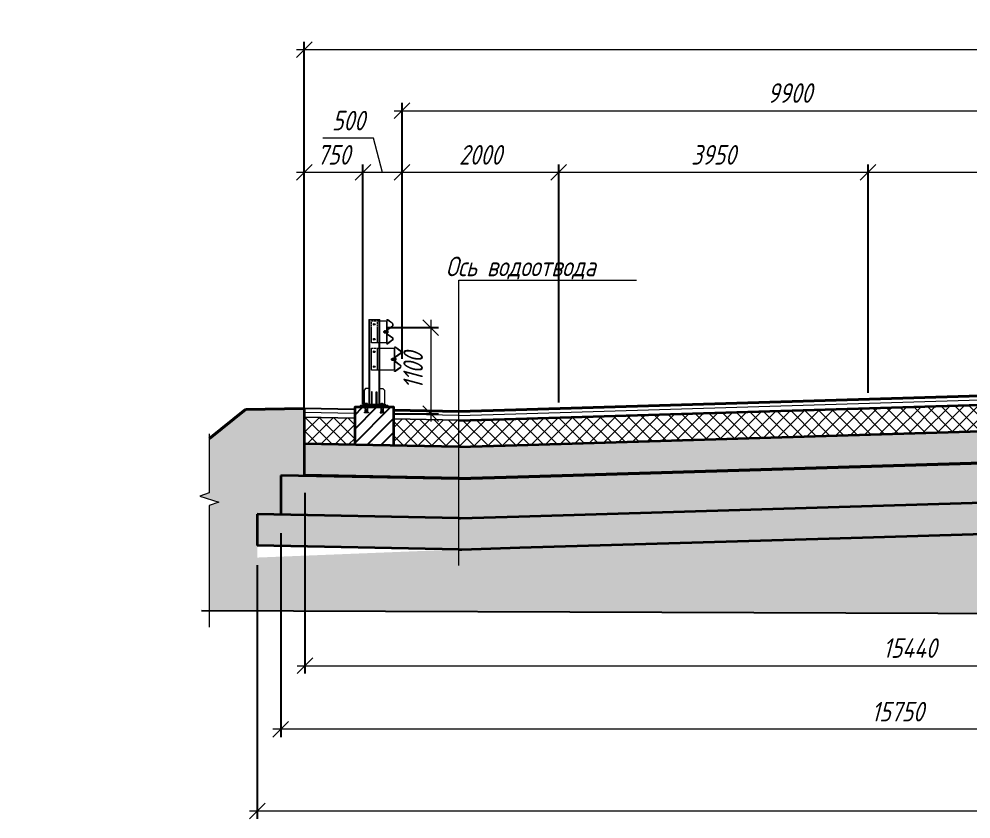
# Model space of a CAD drawing. Header units: millimetres. Extents: x 6546658 to 12951752, y -1354198 to 1102852.
# Drawn here: x 11610949 to 11623102, y -15108 to -4895 of the extents above; entities that cross this region are included whole.
import ezdxf
from ezdxf import colors
from ezdxf.entities.mleader import LeaderData, LeaderLine
from ezdxf.math import Vec2, Vec3

# ---------------------------------------------------------------- set-up
doc = ezdxf.new("R2010")
doc.units = ezdxf.units.MM
for name, pattern in [('ACAD_ISO02W100', [15, 12, -3]), ('ACAD_ISO10W100', [18.5, 12, -3, 0.5, -3]), ('осевая', [50.8, 31.75, -6.35, 6.35, -6.35])]:
    doc.linetypes.add(name, pattern=pattern)
doc.layers.get('Defpoints').update_dxf_attribs({"color": 254, "lineweight": 0})
for name, color, linetype, lineweight in [('01_Основные', 7, 'Continuous', 40), ('ИС_Med', 7, 'Continuous', 35), ('ИС_Выноски', 3, 'Continuous', 18), ('ИС_ОПОР_Штр', 2, 'Continuous', 9), ('ИС_Основная', 7, 'Continuous', 35), ('ИС_Ось', 1, 'осевая', 18), ('ИС_Размер', 3, 'Continuous', 18), ('ИС_Тонкая', 3, 'Continuous', 18), ('ИС_Штриховка', 2, 'Continuous', 9)]:
    doc.layers.add(name, color=color, linetype=linetype, lineweight=lineweight)
doc.layers.add('Красный поперечник', color=1, linetype='Continuous')
doc.styles.add('0', font='isocpeur.ttf', dxfattribs={"width": 0.8, "oblique": 15})
doc.styles.add('ISOCPEUR', font='isocpeur.ttf', dxfattribs={"width": 0.8, "oblique": 15})
doc.dimstyles.new('М100', dxfattribs={"dimscale": 100, "dimtxt": 2.5, "dimasz": 2, "dimexe": 1, "dimexo": 1, "dimgap": 1, "dimtad": 1, "dimdec": 0, "dimzin": 0, "dimdsep": 46, "dimtxsty": '0', "dimblk": 'OBLIQUE', "dimcen": 0.09, "dimdle": 1, "dimclrd": 256, "dimclre": 256, "dimclrt": 256, "dimadec": 4, "dimazin": 0, "dimtfac": 1, "dimtdec": 0, "dimtofl": 0, "dimtmove": 1, "dimatfit": 2, "dimfxl": 1, "dimtolj": 1, "dimtzin": 0, "dimlwd": -1, "dimarcsym": 0})

# ---------------------------------------------------------------- blocks, each defined once
blk = doc.blocks.new('_Oblique')
at = {"color": 0, "linetype": 'ByBlock', "lineweight": -2}
blk.add_line((-0.5, -0.5), (0.5, 0.5), dxfattribs=at)
blk = doc.blocks.new('*D286')
at = {"layer": 'Defpoints', "color": 0, "linetype": 'Continuous', "transparency": 16777216}
for p in [(11645539, -5284), (11645539, -9037), (11614589, -9985)]:
    blk.add_point(p, dxfattribs=at)
at = {"layer": 'ИС_Размер', "lineweight": -2, "transparency": 16777216}
for p, q in [((11614589, -9885), (11614589, -5184)), ((11645539, -8937), (11645539, -5184))]:
    blk.add_line(p, q, dxfattribs=at)
at = {"layer": 'ИС_Размер', "transparency": 16777216}
blk.add_line((11614489, -5284), (11645639, -5284), dxfattribs=at)
at = {"layer": 'ИС_Размер', "linetype": 'Continuous', "transparency": 16777216, "xscale": 200, "yscale": 200, "zscale": 200, "rotation": 180}
blk.add_blockref('_Oblique', (11614589, -5284), dxfattribs=at)
at = {"layer": 'ИС_Размер', "linetype": 'Continuous', "transparency": 16777216, "xscale": 200, "yscale": 200, "zscale": 200}
blk.add_blockref('_Oblique', (11645539, -5284), dxfattribs=at)
at = {"layer": 'ИС_Размер', "linetype": 'Continuous', "transparency": 16777216, "insert": (11630064, -5059), "char_height": 250, "attachment_point": 5, "style": '0'}
blk.add_mtext('\\A1;30950', dxfattribs=at)
blk = doc.blocks.new('*D290')
at = {"layer": 'Defpoints', "color": 0, "linetype": 'Continuous', "transparency": 16777216}
for p in [(11621789, -6854), (11625739, -9641), (11621789, -9768)]:
    blk.add_point(p, dxfattribs=at)
at = {"layer": 'ИС_Размер', "lineweight": -2, "transparency": 16777216}
for p, q in [((11621789, -9668), (11621789, -6754)), ((11625739, -9541), (11625739, -6754))]:
    blk.add_line(p, q, dxfattribs=at)
at = {"layer": 'ИС_Размер', "transparency": 16777216}
blk.add_line((11625839, -6854), (11621689, -6854), dxfattribs=at)
at = {"layer": 'ИС_Размер', "linetype": 'Continuous', "transparency": 16777216, "xscale": 200, "yscale": 200, "zscale": 200, "rotation": 180}
blk.add_blockref('_Oblique', (11621789, -6854), dxfattribs=at)
at = {"layer": 'ИС_Размер', "linetype": 'Continuous', "transparency": 16777216, "xscale": 200, "yscale": 200, "zscale": 200}
blk.add_blockref('_Oblique', (11625739, -6854), dxfattribs=at)
at = {"layer": 'ИС_Размер', "linetype": 'Continuous', "transparency": 16777216, "insert": (11623764, -6629), "char_height": 250, "attachment_point": 5, "style": '0'}
blk.add_mtext('\\A1;3950', dxfattribs=at)
blk = doc.blocks.new('*D291')
at = {"layer": 'Defpoints', "color": 0, "linetype": 'Continuous', "transparency": 16777216}
for p in [(11617839, -6854), (11621789, -9768), (11617839, -9889)]:
    blk.add_point(p, dxfattribs=at)
at = {"layer": 'ИС_Размер', "lineweight": -2, "transparency": 16777216}
for p, q in [((11617839, -9789), (11617839, -6754)), ((11621789, -9668), (11621789, -6754))]:
    blk.add_line(p, q, dxfattribs=at)
at = {"layer": 'ИС_Размер', "transparency": 16777216}
blk.add_line((11621889, -6854), (11617739, -6854), dxfattribs=at)
at = {"layer": 'ИС_Размер', "linetype": 'Continuous', "transparency": 16777216, "xscale": 200, "yscale": 200, "zscale": 200, "rotation": 180}
blk.add_blockref('_Oblique', (11617839, -6854), dxfattribs=at)
at = {"layer": 'ИС_Размер', "linetype": 'Continuous', "transparency": 16777216, "xscale": 200, "yscale": 200, "zscale": 200}
blk.add_blockref('_Oblique', (11621789, -6854), dxfattribs=at)
at = {"layer": 'ИС_Размер', "linetype": 'Continuous', "transparency": 16777216, "insert": (11619814, -6629), "char_height": 250, "attachment_point": 5, "style": '0'}
blk.add_mtext('\\A1;3950', dxfattribs=at)
blk = doc.blocks.new('*D292')
at = {"layer": 'Defpoints', "color": 0, "linetype": 'Continuous', "transparency": 16777216}
for p in [(11615839, -6854), (11615839, -9334), (11617839, -9889)]:
    blk.add_point(p, dxfattribs=at)
at = {"layer": 'ИС_Размер', "lineweight": -2, "transparency": 16777216}
for p, q in [((11615839, -9234), (11615839, -6754)), ((11617839, -9789), (11617839, -6754))]:
    blk.add_line(p, q, dxfattribs=at)
at = {"layer": 'ИС_Размер', "transparency": 16777216}
blk.add_line((11617939, -6854), (11615739, -6854), dxfattribs=at)
at = {"layer": 'ИС_Размер', "linetype": 'Continuous', "transparency": 16777216, "xscale": 200, "yscale": 200, "zscale": 200, "rotation": 180}
blk.add_blockref('_Oblique', (11615839, -6854), dxfattribs=at)
at = {"layer": 'ИС_Размер', "linetype": 'Continuous', "transparency": 16777216, "xscale": 200, "yscale": 200, "zscale": 200}
blk.add_blockref('_Oblique', (11617839, -6854), dxfattribs=at)
at = {"layer": 'ИС_Размер', "linetype": 'Continuous', "transparency": 16777216, "insert": (11616839, -6629), "char_height": 250, "attachment_point": 5, "style": '0'}
blk.add_mtext('\\A1;2000', dxfattribs=at)
blk = doc.blocks.new('*D293')
at = {"layer": 'Defpoints', "color": 0, "transparency": 16777216}
for p in [(11615339, -6854), (11615339, -8964), (11615839, -9334)]:
    blk.add_point(p, dxfattribs=at)
at = {"layer": 'ИС_Размер', "transparency": 16777216}
for p, q in [((11615476, -6417), (11614829, -6417)), ((11615589, -6854), (11615476, -6417)), ((11615939, -6854), (11615239, -6854))]:
    blk.add_line(p, q, dxfattribs=at)
at = {"layer": 'ИС_Размер', "lineweight": -2, "transparency": 16777216}
for p, q in [((11615339, -8864), (11615339, -6754)), ((11615839, -9234), (11615839, -6754))]:
    blk.add_line(p, q, dxfattribs=at)
at = {"layer": 'ИС_Размер', "transparency": 16777216, "xscale": 200, "yscale": 200, "zscale": 200, "rotation": 180}
blk.add_blockref('_Oblique', (11615339, -6854), dxfattribs=at)
at = {"layer": 'ИС_Размер', "transparency": 16777216, "xscale": 200, "yscale": 200, "zscale": 200}
blk.add_blockref('_Oblique', (11615839, -6854), dxfattribs=at)
at = {"layer": 'ИС_Размер', "transparency": 16777216, "insert": (11615153, -6192), "char_height": 250, "attachment_point": 5, "style": '0'}
blk.add_mtext('\\A1;500', dxfattribs=at)
blk = doc.blocks.new('*D294')
at = {"layer": 'Defpoints', "color": 0, "transparency": 16777216}
for p in [(11614589, -6854), (11614589, -8908), (11615339, -9914)]:
    blk.add_point(p, dxfattribs=at)
at = {"layer": 'ИС_Размер', "lineweight": -2, "transparency": 16777216}
for p, q in [((11614589, -8808), (11614589, -6754)), ((11615339, -9814), (11615339, -6754))]:
    blk.add_line(p, q, dxfattribs=at)
at = {"layer": 'ИС_Размер', "transparency": 16777216}
blk.add_line((11615439, -6854), (11614489, -6854), dxfattribs=at)
at = {"layer": 'ИС_Размер', "transparency": 16777216, "xscale": 200, "yscale": 200, "zscale": 200, "rotation": 180}
blk.add_blockref('_Oblique', (11614589, -6854), dxfattribs=at)
at = {"layer": 'ИС_Размер', "transparency": 16777216, "xscale": 200, "yscale": 200, "zscale": 200}
blk.add_blockref('_Oblique', (11615339, -6854), dxfattribs=at)
at = {"layer": 'ИС_Размер', "transparency": 16777216, "insert": (11614964, -6629), "char_height": 250, "attachment_point": 5, "style": '0'}
blk.add_mtext('\\A1;750', dxfattribs=at)
blk = doc.blocks.new('*D295')
at = {"layer": 'Defpoints', "color": 0, "linetype": 'Continuous', "transparency": 16777216}
for p in [(11625739, -6065), (11615839, -9334), (11625739, -9641)]:
    blk.add_point(p, dxfattribs=at)
at = {"layer": 'ИС_Размер', "transparency": 16777216}
blk.add_line((11615739, -6065), (11625839, -6065), dxfattribs=at)
at = {"layer": 'ИС_Размер', "lineweight": -2, "transparency": 16777216}
for p, q in [((11615839, -9234), (11615839, -5965)), ((11625739, -9541), (11625739, -5965))]:
    blk.add_line(p, q, dxfattribs=at)
at = {"layer": 'ИС_Размер', "linetype": 'Continuous', "transparency": 16777216, "xscale": 200, "yscale": 200, "zscale": 200, "rotation": 180}
blk.add_blockref('_Oblique', (11615839, -6065), dxfattribs=at)
at = {"layer": 'ИС_Размер', "linetype": 'Continuous', "transparency": 16777216, "xscale": 200, "yscale": 200, "zscale": 200}
blk.add_blockref('_Oblique', (11625739, -6065), dxfattribs=at)
at = {"layer": 'ИС_Размер', "linetype": 'Continuous', "transparency": 16777216, "insert": (11620789, -5840), "char_height": 250, "attachment_point": 5, "style": '0'}
blk.add_mtext('\\A1;9900', dxfattribs=at)
blk = doc.blocks.new('*D297')
at = {"layer": 'Defpoints', "color": 0, "linetype": 'Continuous', "transparency": 16777216}
for p in [(11614599, -10846), (11630040, -10863), (11630040, -13151)]:
    blk.add_point(p, dxfattribs=at)
at = {"layer": 'ИС_Размер', "lineweight": -2, "transparency": 16777216}
for p, q in [((11614599, -10946), (11614599, -13251)), ((11630040, -10963), (11630040, -13251))]:
    blk.add_line(p, q, dxfattribs=at)
at = {"layer": 'ИС_Размер', "transparency": 16777216}
blk.add_line((11614499, -13151), (11630140, -13151), dxfattribs=at)
at = {"layer": 'ИС_Размер', "linetype": 'Continuous', "transparency": 16777216, "xscale": 200, "yscale": 200, "zscale": 200, "rotation": 180}
blk.add_blockref('_Oblique', (11614599, -13151), dxfattribs=at)
at = {"layer": 'ИС_Размер', "linetype": 'Continuous', "transparency": 16777216, "xscale": 200, "yscale": 200, "zscale": 200}
blk.add_blockref('_Oblique', (11630040, -13151), dxfattribs=at)
at = {"layer": 'ИС_Размер', "linetype": 'Continuous', "transparency": 16777216, "insert": (11622320, -12926), "char_height": 250, "attachment_point": 5, "style": '0'}
blk.add_mtext('\\A1;15440', dxfattribs=at)
blk = doc.blocks.new('*D348')
at = {"layer": 'Defpoints', "color": 0, "linetype": 'Continuous', "transparency": 16777216}
for p in [(11630040, -10863), (11614289, -11359), (11614289, -13963)]:
    blk.add_point(p, dxfattribs=at)
at = {"layer": 'ИС_Размер', "lineweight": -2, "transparency": 16777216}
for p, q in [((11630040, -10963), (11630040, -14063)), ((11614289, -11459), (11614289, -14063))]:
    blk.add_line(p, q, dxfattribs=at)
at = {"layer": 'ИС_Размер', "transparency": 16777216}
blk.add_line((11630140, -13963), (11614189, -13963), dxfattribs=at)
at = {"layer": 'ИС_Размер', "linetype": 'Continuous', "transparency": 16777216, "xscale": 200, "yscale": 200, "zscale": 200, "rotation": 180}
blk.add_blockref('_Oblique', (11614289, -13963), dxfattribs=at)
at = {"layer": 'ИС_Размер', "linetype": 'Continuous', "transparency": 16777216, "xscale": 200, "yscale": 200, "zscale": 200}
blk.add_blockref('_Oblique', (11630040, -13963), dxfattribs=at)
at = {"layer": 'ИС_Размер', "linetype": 'Continuous', "transparency": 16777216, "insert": (11622165, -13738), "char_height": 250, "attachment_point": 5, "style": '0'}
blk.add_mtext('\\A1;15750', dxfattribs=at)
blk = doc.blocks.new('*D349')
at = {"layer": 'Defpoints', "color": 0, "linetype": 'Continuous', "transparency": 16777216}
for p in [(11646139, -10780), (11613989, -11768), (11613989, -15008)]:
    blk.add_point(p, dxfattribs=at)
at = {"layer": 'ИС_Размер', "lineweight": -2, "transparency": 16777216}
for p, q in [((11646139, -10880), (11646139, -15108)), ((11613989, -11868), (11613989, -15108))]:
    blk.add_line(p, q, dxfattribs=at)
at = {"layer": 'ИС_Размер', "transparency": 16777216}
blk.add_line((11646239, -15008), (11613889, -15008), dxfattribs=at)
at = {"layer": 'ИС_Размер', "linetype": 'Continuous', "transparency": 16777216, "xscale": 200, "yscale": 200, "zscale": 200, "rotation": 180}
blk.add_blockref('_Oblique', (11613989, -15008), dxfattribs=at)
at = {"layer": 'ИС_Размер', "linetype": 'Continuous', "transparency": 16777216, "xscale": 200, "yscale": 200, "zscale": 200}
blk.add_blockref('_Oblique', (11646139, -15008), dxfattribs=at)
at = {"layer": 'ИС_Размер', "linetype": 'Continuous', "transparency": 16777216, "insert": (11630064, -14783), "char_height": 250, "attachment_point": 5, "style": '0'}
blk.add_mtext('\\A1;32150', dxfattribs=at)
blk = doc.blocks.new('*U25')
at = {"linetype": 'Continuous'}
blk.add_lwpolyline([(-0.01044, 0), (-0.001, 0), (-0.0005, -0.0015), (0.0005, 0.0015), (0.001, 0), (0.02042, 0)], dxfattribs=at)
blk = doc.blocks.new('*D378')
at = {"layer": 'Defpoints', "color": 0, "transparency": 16777216}
for p in [(11615554, -8834), (11615624, -9934), (11616205, -9934)]:
    blk.add_point(p, dxfattribs=at)
at = {"layer": 'ИС_Размер', "transparency": 16777216}
blk.add_line((11616205, -8734), (11616205, -10034), dxfattribs=at)
at = {"layer": 'ИС_Размер', "lineweight": -2, "transparency": 16777216}
for p, q in [((11615654, -8834), (11616305, -8834)), ((11615724, -9934), (11616305, -9934))]:
    blk.add_line(p, q, dxfattribs=at)
at = {"layer": 'ИС_Размер', "transparency": 16777216, "xscale": 200, "yscale": 200, "zscale": 200}
for p, rotation in [((11616205, -8834), 90), ((11616205, -9934), 270)]:
    blk.add_blockref('_Oblique', p, dxfattribs=dict(at, rotation=rotation))
at = {"layer": 'ИС_Размер', "transparency": 16777216, "insert": (11615980, -9384), "char_height": 250, "attachment_point": 5, "rotation": 90, "style": '0'}
blk.add_mtext('\\A1;1100', dxfattribs=at)
blk = doc.blocks.new('Барьерка2')
at = {"lineweight": 15}
for p, q in [((1026, 1779), (1026, 699)), ((1026, 1779), (1166, 1779)), ((1034, 1779), (1034, 699)), ((1159, 699), (1159, 1779)), ((1166, 699), (1166, 1779)), ((1166, 1763), (1256, 1763)), ((1252, 1763), (1252, 1483)), ((1256, 1779), (1255, 1775)), ((1255, 1775), (1261, 1774)), ((1256, 1779), (1262, 1778)), ((1256, 1763), (1256, 1483)), ((1328, 1727), (1267, 1771)), ((1330, 1730), (1270, 1774)), ((1213, 1628), (1213, 1617)), ((1213, 1628), (1225, 1628)), ((1213, 1617), (1225, 1617)), ((1225, 1633), (1225, 1613)), ((1226, 1636), (1233, 1636)), ((1226, 1610), (1233, 1610)), ((1234, 1633), (1234, 1613)), ((1234, 1633), (1234, 1613)), ((1235, 1636), (1250, 1636)), ((1235, 1636), (1240, 1636)), ((1235, 1610), (1250, 1610)), ((1235, 1610), (1240, 1610)), ((1239, 1628), (1250, 1628)), ((1239, 1617), (1250, 1617)), ((1250, 1601), (1250, 1645)), ((1250, 1645), (1252, 1645)), ((1252, 1601), (1250, 1601)), ((1252, 1645), (1252, 1601)), ((1260, 1638), (1260, 1607)), ((1267, 1657), (1328, 1700)), ((1267, 1589), (1328, 1546)), ((1270, 1654), (1330, 1696)), ((1270, 1592), (1330, 1549)), ((1256, 1483), (1166, 1483)), ((1261, 1472), (1255, 1471)), ((1256, 1467), (1255, 1471)), ((1262, 1468), (1256, 1467)), ((1328, 1519), (1267, 1475)), ((1330, 1515), (1270, 1471)), ((1166, 1413), (1356, 1413)), ((1352, 1413), (1352, 1133)), ((1356, 1429), (1355, 1425)), ((1355, 1425), (1361, 1424)), ((1356, 1429), (1362, 1428)), ((1356, 1413), (1356, 1133)), ((1428, 1377), (1367, 1421)), ((1367, 1307), (1428, 1350)), ((1430, 1380), (1370, 1424)), ((1370, 1304), (1430, 1346)), ((1360, 1288), (1360, 1257)), ((1367, 1239), (1428, 1196)), ((1370, 1242), (1430, 1199)), ((1356, 1133), (1166, 1133)), ((1361, 1122), (1355, 1121)), ((1356, 1117), (1355, 1121)), ((1362, 1118), (1356, 1117)), ((1428, 1169), (1367, 1125)), ((1430, 1165), (1370, 1121)), ((980, 699), (980, 709)), ((1012, 709), (980, 709)), ((980, 699), (980, 709)), ((1006, 709), (980, 709)), ((996, 699), (980, 699)), ((1012, 699), (980, 699)), ((989, 699), (989, 709)), ((989, 699), (989, 709)), ((989, 699), (989, 709)), ((989, 699), (989, 709)), ((1003, 699), (1003, 709)), ((1003, 699), (1003, 709)), ((1003, 699), (1003, 709)), ((1003, 699), (1003, 709)), ((1003, 699), (1003, 709)), ((1003, 699), (1003, 709)), ((1003, 699), (1003, 709)), ((1003, 699), (1003, 709)), ((1003, 699), (1003, 709)), ((1003, 699), (1003, 709)), ((1010, 709), (1006, 709)), ((1012, 701), (1012, 709)), ((1012, 699), (1012, 707)), ((1012, 699), (1012, 707)), ((1012, 701), (1012, 707)), ((1012, 699), (1012, 707)), ((1012, 699), (1012, 707)), ((1180, 701), (1180, 709)), ((1180, 709), (1212, 709)), ((1180, 699), (1180, 707)), ((1180, 699), (1180, 707)), ((1180, 701), (1180, 707)), ((1180, 699), (1180, 707)), ((1180, 699), (1180, 707)), ((1180, 699), (1212, 699)), ((1182, 709), (1186, 709)), ((1186, 709), (1212, 709)), ((1189, 699), (1189, 709)), ((1189, 699), (1189, 709)), ((1189, 699), (1189, 709)), ((1189, 699), (1189, 709)), ((1189, 699), (1189, 709)), ((1189, 699), (1189, 709)), ((1189, 699), (1189, 709)), ((1189, 699), (1189, 709)), ((1189, 699), (1189, 709)), ((1189, 699), (1189, 709)), ((1196, 699), (1212, 699)), ((1203, 699), (1203, 709)), ((1203, 699), (1203, 709)), ((1203, 699), (1203, 709)), ((1203, 699), (1203, 709)), ((1212, 699), (1212, 709)), ((1212, 699), (1212, 709))]:
    blk.add_line(p, q, dxfattribs=at)
at = {"color": 3, "linetype": 'ACAD_ISO02W100', "lineweight": 15, "ltscale": 2}
for p, q in [((1063, 1763), (1166, 1763)), ((1063, 1483), (1063, 1763)), ((1138, 1483), (1138, 1763)), ((1166, 1483), (1063, 1483)), ((1063, 1413), (1166, 1413)), ((1063, 1133), (1063, 1413)), ((1138, 1133), (1138, 1413)), ((1166, 1133), (1063, 1133)), ((983, 679), (983, 659)), ((984, 659), (984, 599)), ((985, 679), (985, 659)), ((1007, 679), (1007, 659)), ((1008, 659), (1008, 599)), ((1009, 679), (1009, 659)), ((1183, 679), (1183, 659)), ((1184, 659), (1184, 599)), ((1185, 679), (1185, 659)), ((1207, 679), (1207, 659)), ((1208, 659), (1208, 599)), ((1209, 679), (1209, 659))]:
    blk.add_line(p, q, dxfattribs=at)
at = {"color": 7, "lineweight": 15}
for p, q in [((1313, 1278), (1313, 1267)), ((1313, 1278), (1325, 1278)), ((1313, 1267), (1325, 1267)), ((1325, 1283), (1325, 1263)), ((1326, 1286), (1333, 1286)), ((1326, 1260), (1333, 1260)), ((1334, 1283), (1334, 1263)), ((1334, 1283), (1334, 1263)), ((1335, 1286), (1350, 1286)), ((1335, 1286), (1340, 1286)), ((1335, 1260), (1350, 1260)), ((1335, 1260), (1340, 1260)), ((1339, 1278), (1350, 1278)), ((1339, 1267), (1350, 1267))]:
    blk.add_line(p, q, dxfattribs=at)
at = {"lineweight": 15, "ltscale": 5}
for p, q in [((1350, 1251), (1350, 1295)), ((1350, 1295), (1352, 1295)), ((1352, 1251), (1350, 1251)), ((1352, 1295), (1352, 1251))]:
    blk.add_line(p, q, dxfattribs=at)
at = {"linetype": 'ACAD_ISO10W100', "ltscale": 2.5}
for p, q in [((996, 685), (996, 587)), ((1196, 685), (1196, 587))]:
    blk.add_line(p, q, dxfattribs=at)
at = {"lineweight": 15}
blk.add_lwpolyline([(1260, 1638), (1264, 1638, -0.414214), (1270, 1632), (1270, 1625), (1266, 1625), (1266, 1621), (1270, 1621), (1270, 1614, -0.414214), (1264, 1608), (1260, 1608), (1260, 1638)], format="xyb", dxfattribs=at)
at = {"color": 7, "lineweight": 15}
blk.add_lwpolyline([(1360, 1288), (1364, 1288, -0.414214), (1370, 1282), (1370, 1275), (1366, 1275), (1366, 1271), (1370, 1271), (1370, 1264, -0.414214), (1364, 1258), (1360, 1258), (1360, 1288)], format="xyb", dxfattribs=at)
at = {"lineweight": 15}
for points in [[(1026, 897), (986, 897), (966, 877), (966, 699)], [(1166, 897), (1206, 897), (1226, 877), (1226, 699)]]:
    blk.add_lwpolyline(points, dxfattribs=at)
for points in [[(1071, 855), (1061, 855), (1061, 699), (1071, 699)], [(1121, 855), (1131, 855), (1131, 699), (1121, 699)], [(1236, 679), (956, 679), (956, 699), (1236, 699)]]:
    blk.add_lwpolyline(points, close=True, dxfattribs=at)
at = {"linetype": 'Continuous'}
for points in [[(1096, 679), (921, 679), (921, 659), (1096, 659)], [(1096, 679), (1271, 679), (1271, 659), (1096, 659)]]:
    blk.add_lwpolyline(points, dxfattribs=at)
blk.add_lwpolyline([(921, 659), (1271, 659), (1271, 679), (921, 679)], close=True, dxfattribs=at)
at = {"color": 3, "linetype": 'ACAD_ISO02W100', "lineweight": 15, "ltscale": 2}
for points in [[(982, 659), (1010, 659), (1010, 599), (982, 599)], [(1210, 659), (1182, 659), (1182, 599), (1210, 599)], [(971, 599), (1021, 599), (1021, 589), (971, 589)], [(1221, 599), (1171, 599), (1171, 589), (1221, 589)]]:
    blk.add_lwpolyline(points, close=True, dxfattribs=at)
at = {"lineweight": 15}
for centre in [(1096, 1718), (1096, 1528), (1096, 1368), (1096, 1178)]:
    blk.add_circle(centre, 10.9, dxfattribs=at)
for centre, radius, start, end in [((1258, 1758), 16, 53.8126, 78.6901), ((1258, 1758), 20, 53.8126, 78.6901), ((1319, 1713), 16, 302.4532, 57.5468), ((1319, 1713), 20, 302.4532, 57.5468), ((1280, 1637), 24, 122.4532, 180), ((1280, 1609), 24, 180, 237.5468), ((1280, 1637), 20, 122.4532, 180), ((1280, 1609), 20, 180, 237.5468), ((1258, 1487), 16, 281.3099, 306.1874), ((1258, 1487), 20, 281.3099, 306.1874), ((1319, 1532), 16, 302.4532, 57.5468), ((1319, 1532), 20, 302.4532, 57.5468), ((1358, 1408), 16, 53.8126, 78.6901), ((1358, 1408), 20, 53.8126, 78.6901), ((1419, 1363), 16, 302.4532, 57.5468), ((1419, 1363), 20, 302.4532, 57.5468), ((1380, 1287), 24, 122.4532, 180), ((1380, 1287), 20, 122.4532, 180), ((1358, 1137), 16, 281.3099, 306.1874), ((1358, 1137), 20, 281.3099, 306.1874), ((982, 707), 2, 90, 180), ((982, 701), 2, 180, 270), ((987, 707), 2, 0, 90), ((987, 701), 2, 270, 0), ((991, 707), 2, 90, 180), ((991, 701), 2, 180, 270), ((1001, 707), 2, 0, 90), ((1001, 701), 2, 270, 0), ((1005, 707), 2, 90, 180), ((1005, 701), 2, 180, 270), ((1010, 707), 2, 359.9996, 90), ((1010, 701), 2, 270, 0), ((1182, 707), 2, 90, 180.0004), ((1182, 701), 2, 180, 270), ((1187, 707), 2, 0, 90), ((1187, 701), 2, 270, 0), ((1191, 707), 2, 90, 180), ((1191, 701), 2, 180, 270), ((1201, 707), 2, 0, 90), ((1201, 701), 2, 270, 0), ((1205, 707), 2, 90, 180), ((1205, 701), 2, 180, 270), ((1210, 707), 2, 0, 90), ((1210, 701), 2, 270, 0)]:
    blk.add_arc(centre, radius, start, end, dxfattribs=at)
at = {"lineweight": 15, "ltscale": 0.2}
for centre, radius, start, end in [((1380, 1259), 24, 180, 237.5468), ((1380, 1259), 20, 180, 237.5468), ((1419, 1182), 16, 302.4532, 57.5468), ((1419, 1182), 20, 302.4532, 57.5468)]:
    blk.add_arc(centre, radius, start, end, dxfattribs=at)
at = {"lineweight": 15}
for centre, major_axis, start_param, end_param in [((1229, 1633), (3.23, 3.23), 1.691386, 2.356194), ((1229, 1633), (-3.23, 3.23), 0.785398, 2.356194), ((1229, 1624), (3.23, 3.23), 0.785398, 2.356194), ((1229, 1622), (-3.23, 3.23), 0.785398, 2.356194), ((1229, 1613), (3.23, 3.23), 0.785398, 2.356194), ((1229, 1613), (-3.23, 3.23), 0.785398, 1.450207), ((1229, 1633), (3.23, 3.23), 3.926991, 5.497787), ((1229, 1624), (-3.23, 3.23), 3.926991, 5.497787), ((1229, 1622), (3.23, 3.23), 3.926991, 5.497787), ((1229, 1613), (-3.23, 3.23), 3.926991, 5.497787), ((1229, 1633), (-3.23, 3.23), 3.926991, 4.5918), ((1229, 1613), (3.23, 3.23), 4.832978, 5.497787), ((1239, 1633), (3.23, 3.23), 1.691386, 2.356194), ((1239, 1633), (3.23, 3.23), 2.356194, 3.926991), ((1239, 1624), (-3.23, 3.23), -0.785398, 0.785398), ((1239, 1622), (3.23, 3.23), 2.356194, 3.926991), ((1239, 1613), (-3.23, 3.23), -0.785398, 0.785398), ((1239, 1613), (-3.23, 3.23), 0.785398, 1.450207)]:
    blk.add_ellipse(centre, major_axis=major_axis, ratio=1, start_param=start_param, end_param=end_param, dxfattribs=at)
at = {"color": 7, "lineweight": 15}
for centre, major_axis, start_param, end_param in [((1329, 1283), (3.23, 3.23), 1.691386, 2.356194), ((1329, 1283), (-3.23, 3.23), 0.785398, 2.356194), ((1329, 1274), (3.23, 3.23), 0.785398, 2.356194), ((1329, 1272), (-3.23, 3.23), 0.785398, 2.356194), ((1329, 1263), (3.23, 3.23), 0.785398, 2.356194), ((1329, 1263), (-3.23, 3.23), 0.785398, 1.450207), ((1329, 1283), (3.23, 3.23), 3.926991, 5.497787), ((1329, 1274), (-3.23, 3.23), 3.926991, 5.497787), ((1329, 1272), (3.23, 3.23), 3.926991, 5.497787), ((1329, 1263), (-3.23, 3.23), 3.926991, 5.497787), ((1329, 1283), (-3.23, 3.23), 3.926991, 4.5918), ((1329, 1263), (3.23, 3.23), 4.832978, 5.497787), ((1339, 1283), (3.23, 3.23), 1.691386, 2.356194), ((1339, 1283), (3.23, 3.23), 2.356194, 3.926991), ((1339, 1274), (-3.23, 3.23), -0.785398, 0.785398), ((1339, 1272), (3.23, 3.23), 2.356194, 3.926991), ((1339, 1263), (-3.23, 3.23), -0.785398, 0.785398), ((1339, 1263), (-3.23, 3.23), 0.785398, 1.450207)]:
    blk.add_ellipse(centre, major_axis=major_axis, ratio=1, start_param=start_param, end_param=end_param, dxfattribs=at)
blk = doc.blocks.new('_None')

msp = doc.modelspace()

# ---------------------------------------------------------------- hatches: boundary and pattern name
at = {"layer": 'ИС_ОПОР_Штр'}
h = msp.add_hatch(dxfattribs=at)
h.set_pattern_fill('ANSI37,_O', color=256, scale=40)
h.set_pattern_definition([(45, (-30543.8, 4655.26), (-89.8025612, 89.8025612), []), (135, (-30543.8, 4655.26), (-89.8025612, -89.8025612), [])])
h.paths.add_polyline_path([(11615235.4, -10330.3), (11615233.8, -9995.1), (11614589.7, -9982.2), (11614591.5, -10317.4)])
h.paths.add_polyline_path([(11617302.7, -10334.8), (11621252.7, -10216.3), (11626202.7, -10067.8), (11627839.2, -10018.7), (11627839.2, -9683.5), (11626189.2, -9733), (11621239.2, -9881.5), (11617289.2, -10000), (11616564.9, -10021.7), (11615733.8, -10005.1), (11615733.8, -10340.3), (11616564.9, -10357.2)])
h.paths.add_polyline_path([(11630039.9, -9952.7), (11630039.9, -9617.5), (11629189.2, -9643), (11628339.2, -9668.5), (11628339.2, -10003.7), (11629202.7, -9977.8)])
h.paths.add_polyline_path([(11630089.9, -9616), (11630089.9, -9951.2), (11634152.7, -9829.3), (11638102.7, -9710.8), (11641852.7, -9598.3), (11642602.7, -9575.8), (11644393.8, -9522.1), (11644393.8, -9186.9), (11642589.2, -9241), (11641839.2, -9263.5), (11638089.2, -9376), (11634139.2, -9494.5)])
h.paths.add_polyline_path([(11644893.8, -9171.9), (11644893.8, -9507.1), (11645538.8, -9487.7), (11645539.1, -9152.5)])
at = {"layer": 'ИС_ОПОР_Штр', "transparency": 33554687}
h = msp.add_hatch(dxfattribs=at)
h.set_pattern_fill('ANSI36', color=256, scale=40, angle=90)
h.set_pattern_definition([(135, (-30543.8, 4655.26), (-246.9570433, 67.3519209), [317.5, -63.5, 0, -63.5])])
h.paths.add_polyline_path([(11628089.2, -10011.2), (11626202.7, -10067.8), (11621252.7, -10216.3), (11617302.7, -10334.8), (11616554.9, -10357.2), (11614589.1, -10317.4), (11614589.1, -10717.6), (11616568.9, -10757), (11617314.7, -10734.6), (11621264.7, -10616.1), (11626214.7, -10467.6), (11628089.2, -10411.4)])
h.paths.add_polyline_path([(11630039.9, -9952.7), (11629202.7, -9977.8), (11628089.2, -10011.2), (11628089.2, -10411.4), (11628114.7, -10410.6), (11629214.7, -10377.6), (11630039.9, -10352.8)])
h.paths.add_polyline_path([(11645528.8, -9488), (11642602.7, -9575.8), (11641852.7, -9598.3), (11638102.7, -9710.8), (11634152.7, -9829.3), (11630089.9, -9951.2), (11630089.9, -10351.3), (11634164.7, -10229.1), (11638114.7, -10110.6), (11641864.7, -9998.1), (11642614.7, -9975.6), (11645528.8, -9888.2)])
h = msp.add_hatch(dxfattribs=at)
h.set_pattern_fill('ANSI36', color=256, scale=40)
h.set_pattern_definition([(45, (-30543.8, 4655.26), (67.3519209, 246.9570433), [317.5, -63.5, 0, -63.5])])
h.paths.add_polyline_path([(11628089.2, -10421.4), (11626215, -10477.6), (11621265, -10626.1), (11617315, -10744.6), (11616569.2, -10767), (11614289.1, -10721.6), (11614289.1, -11358.6), (11616586.7, -11266.7), (11617330, -11244.4), (11621280, -11125.9), (11626230, -10977.4), (11628089.2, -10921.6)])
h.paths.add_polyline_path([(11630039.9, -10362.9), (11629215, -10387.6), (11628089.2, -10421.4), (11628089.2, -10921.6), (11628130, -10920.4), (11629230, -10887.4), (11630039.9, -10863.1)])
h.paths.add_polyline_path([(11645838.8, -10389.1), (11645838.8, -9888.9), (11642615, -9985.6), (11641865, -10008.1), (11638115, -10120.6), (11634165, -10239.1), (11630089.9, -10361.4), (11630089.9, -10861.6), (11634180, -10738.9), (11638130, -10620.4), (11641880, -10507.9), (11642630, -10485.4)])
at = {"layer": 'ИС_Штриховка', "ltscale": 75}
h = msp.add_hatch(dxfattribs=at)
h.set_pattern_fill('AR-SAND', color=256, scale=5, style=0)
h.set_pattern_definition([(37.5, (-30543.8, 4655.26), (-8.0001565, 244.7066187), [0, -193.04, 0, -215.9, 0, -206.375]), (7.5, (-30543.8, 4655.26), (224.761642, 358.41255), [0, -104.14, 0, -173.99, 0, -66.675]), (327.5, (-30700, 4655.26), (395.496185, 0.7185923), [0, -63.5, 0, -228.6, 0, -298.45]), (317.5, (-30700, 4655.26), (381.778226, 111.464662), [0, -31.75, 0, -149.86, 0, -171.45])])
h.paths.add_polyline_path([(11614289.1, -10858.2), (11614599.1, -10845.8), (11614599.1, -10435.5), (11614589.1, -10435.9), (11614589.7, -9867.2), (11613839.7, -9882.2), (11613378.4, -10251.3), (11613377.8, -10944.7), (11613257.8, -10984.7), (11613497.8, -11064.7), (11613377.8, -11104.7), (11613377.8, -12448.8), (11627381.7, -12498.1), (11627421.7, -12618.1), (11627501.7, -12378.1), (11627541.7, -12498.1), (11630064.9, -12498.1), (11630064.9, -11262.5), (11629241.9, -11287.2), (11628141.9, -11320.2), (11626241.9, -11377.2), (11621291.9, -11525.7), (11617341.9, -11644.2), (11616600.7, -11666.4), (11613989.1, -11770.9), (11613989.1, -11370.6), (11614289.1, -11358.6)])
h.paths.add_polyline_path([(11646750.1, -10102.6), (11646630.1, -10062.6), (11646870.1, -9982.6), (11646750.1, -9942.6), (11646750.1, -9421.2), (11646289.2, -9052.5), (11645539.2, -9037.5), (11645538.8, -9487.7), (11645528.8, -9898.2), (11645838.8, -9888.9), (11645838.8, -10389.1), (11646138.8, -10380.1), (11646138.8, -10780.3), (11642641.9, -10885.2), (11641891.9, -10907.7), (11638141.9, -11020.2), (11634191.9, -11138.7), (11630064.9, -11262.5), (11630064.9, -12498.1), (11646750.1, -12498.1)])
at = {"layer": 'ИС_Штриховка', "lineweight": -3}
h = msp.add_hatch(dxfattribs=at)
h.set_pattern_fill('ANSI31', color=256, scale=40, style=0)
h.set_pattern_definition([(45, (10405526.79, 444202.56), (-89.802561, 89.802561), [])])
h.paths.add_polyline_path([(11615233.8, -10330.3), (11615733.8, -10340.3), (11615733.8, -9852.6), (11615233.8, -9852.6), (11615233.8, -9934.4)])
at = {"layer": 'ИС_Штриховка'}
h = msp.add_hatch(dxfattribs=at)
h.set_pattern_fill('TRIANG', color=256, scale=30)
h.set_pattern_definition([(60, (-30543.8, 4655.26), (-142.8749997, 247.466759), [142.875, -142.875]), (120, (-30543.8, 4655.26), (-285.7499997, 2e-07), [142.875, -142.875]), (0, (-30615.24, 4779), (142.875, 247.466759), [142.875, -142.875])])
h.paths.add_polyline_path([(11626241.9, -11377.2), (11628089.2, -11321.8), (11628089.2, -10921.6), (11626230, -10977.4), (11621280, -11125.9), (11617330, -11244.4), (11616564.9, -11267.5), (11613989.1, -11216), (11613989.1, -11616.3), (11616564.9, -11667.9), (11617341.9, -11644.2), (11621291.9, -11525.7)])
h.paths.add_polyline_path([(11630064.9, -10862.3), (11629230, -10887.4), (11628130, -10920.4), (11628089.2, -10921.6), (11628089.2, -11321.8), (11628141.9, -11320.2), (11629241.9, -11287.2), (11630064.9, -11262.5)])
h.paths.add_polyline_path([(11638141.9, -11020.2), (11641891.9, -10907.7), (11642641.9, -10885.2), (11646138.8, -10780.3), (11646138.8, -10380.1), (11642630, -10485.4), (11641880, -10507.9), (11638130, -10620.4), (11634180, -10738.9), (11630064.9, -10862.3), (11630064.9, -11262.5), (11634191.9, -11138.7)])

# ---------------------------------------------------------------- linework, layer by layer
at = {"color": 3, "linetype": 'Continuous'}
msp.add_lwpolyline([(11613276.4, -12448.4), (11627381.7, -12498.1), (11627421.7, -12618.1), (11627501.7, -12378.1), (11627541.7, -12498.1), (11647111.6, -12498.1)], dxfattribs=at)
at = {"layer": '01_Основные'}
for p in [(11613378.4, -10251.3), (11614589.7, -9867.2)]:
    msp.add_line(p, (11613839.7, -9882.2), dxfattribs=at)
for points in [[(11616564.9, -9906.7), (11617289.2, -9885), (11621239.2, -9766.5), (11626189.2, -9618), (11628089.2, -9561), (11629189.2, -9528), (11634139.2, -9379.5), (11638089.2, -9261), (11641839.2, -9148.5), (11642589.2, -9126), (11644393.8, -9071.9)], [(11616564.9, -9906.7), (11615733.8, -9890.1)]]:
    msp.add_lwpolyline(points, dxfattribs=at)
at = {"layer": 'ИС_Med', "color": 7, "ltscale": 0.4}
msp.add_lwpolyline([(11615733.8, -10340.3), (11615733.8, -9852.6), (11615233.8, -9852.6), (11615233.8, -10330.3)], dxfattribs=at)
at = {"layer": 'ИС_Основная'}
for p, q in [((11614589.1, -9867.2), (11614589.1, -10727.6)), ((11614289.1, -10721.6), (11614289.1, -11222)), ((11613989.1, -11216), (11613989.1, -11616.3))]:
    msp.add_line(p, q, dxfattribs=at)
for points in [[(11616564.9, -10356.9), (11617302.7, -10334.8), (11621252.7, -10216.3), (11626202.7, -10067.8), (11628102.7, -10010.8), (11629202.7, -9977.8), (11634152.7, -9829.3), (11638102.7, -9710.8), (11641852.7, -9598.3), (11642602.7, -9575.8), (11645538.8, -9487.7)], [(11616564.9, -10021.7), (11617289.2, -10000), (11621239.2, -9881.5), (11626189.2, -9733), (11627839.2, -9683.5)], [(11616564.9, -10757.1), (11616568.9, -10757), (11617314.7, -10734.6), (11621264.7, -10616.1), (11626214.7, -10467.6), (11628114.7, -10410.6), (11629214.7, -10377.6), (11634164.7, -10229.1), (11638114.7, -10110.6), (11641864.7, -9998.1), (11642614.7, -9975.6), (11645528.8, -9888.2)], [(11616564.9, -10767.1), (11616569.2, -10767), (11617315, -10744.6), (11621265, -10626.1), (11626215, -10477.6), (11628115, -10420.6), (11629215, -10387.6), (11634165, -10239.1), (11638115, -10120.6), (11641865, -10008.1), (11642615, -9985.6), (11645838.8, -9888.9)], [(11616564.9, -10356.9), (11614589.1, -10317.4)], [(11616564.9, -11267.5), (11616586.7, -11266.7), (11617330, -11244.4), (11621280, -11125.9), (11626230, -10977.4), (11628130, -10920.4), (11629230, -10887.4), (11634180, -10738.9), (11638130, -10620.4), (11641880, -10507.9), (11642630, -10485.4), (11646138.8, -10380.1)], [(11616564.9, -10767.1), (11614289.1, -10721.6)], [(11616564.9, -10757.1), (11614589.1, -10717.6)], [(11616564.9, -11667.9), (11616600.7, -11666.4), (11617341.9, -11644.2), (11621291.9, -11525.7), (11626241.9, -11377.2), (11628141.9, -11320.2), (11629241.9, -11287.2), (11634191.9, -11138.7), (11638141.9, -11020.2), (11641891.9, -10907.7), (11642641.9, -10885.2), (11646138.8, -10780.3)], [(11616564.9, -11267.5), (11613989.1, -11216)], [(11616564.9, -11667.9), (11613989.1, -11616.3)]]:
    msp.add_lwpolyline(points, dxfattribs=at)
at = {"layer": 'ИС_Ось', "ltscale": 500}
msp.add_lwpolyline([(11616564.9, -11870.4), (11616564.9, -9221.3)], dxfattribs=at)
at = {"layer": 'ИС_Тонкая'}
for points in [[(11616564.9, -9956.7), (11617289.2, -9935), (11621239.2, -9816.5), (11626189.2, -9668), (11627839.2, -9618.5)], [(11616564.9, -10016.7), (11617289.2, -9995), (11621239.2, -9876.5), (11626189.2, -9728), (11627839.2, -9678.5)], [(11615233.8, -9930.1), (11614589.7, -9917.2)], [(11616564.9, -9956.7), (11615733.8, -9940.1)], [(11615233.8, -9990.1), (11614589.1, -9977.2)], [(11615233.8, -9995.1), (11614589.1, -9982.2)], [(11616564.9, -10016.7), (11615733.8, -10000.1)], [(11616564.9, -10021.7), (11615733.8, -10005.1)]]:
    msp.add_lwpolyline(points, dxfattribs=at)
at = {"layer": 'Красный поперечник'}
msp.add_lwpolyline([(11615233.8, -9880.1), (11614589.7, -9867.2)], dxfattribs=at)

# ---------------------------------------------------------------- block references
msp.add_blockref('Барьерка2', (11614387.5, -10511.3))
at = {"layer": 'ИС_Тонкая', "xscale": 80000, "yscale": 80000, "zscale": 80000, "rotation": 270}
msp.add_blockref('*U25', (11613377.8, -11024.7), dxfattribs=at)

# ---------------------------------------------------------------- dimensions: what is measured, and where the dimension line sits
at = {"layer": 'ИС_Размер', "linetype": 'Continuous'}
dim = msp.add_linear_dim(base=(11645538.8, -5284.1), p1=(11614589.1, -9985.5), p2=(11645538.8, -9037.5), dimstyle='М100', dxfattribs=at)
dim.commit()
dim.dimension.update_dxf_attribs({"geometry": '*D286', "text_midpoint": (11630064, -5059.1)})
for base, p1, p2, picture, middle in [((11625738.8, -6064.7), (11615838.8, -9333.9), (11625738.8, -9641.3), '*D295', (11620788.8, -5839.7)), ((11615838.8, -6854.5), (11617838.8, -9889), (11615838.8, -9333.9), '*D292', (11616838.8, -6629.5)), ((11617838.8, -6854.5), (11621788.8, -9768), (11617838.8, -9889), '*D291', (11619813.8, -6629.5)), ((11621788.8, -6854.5), (11625738.8, -9641.3), (11621788.8, -9768), '*D290', (11623763.8, -6629.5))]:
    dim = msp.add_linear_dim(base=base, p1=p1, p2=p2, angle=180, dimstyle='М100', dxfattribs=at)
    dim.commit()
    dim.dimension.update_dxf_attribs({"geometry": picture, "text_midpoint": middle})
at = {"layer": 'ИС_Размер'}
dim = msp.add_linear_dim(base=(11615339.1, -6854.5), p1=(11615838.8, -9333.9), p2=(11615339.1, -8964.4), angle=180, dimstyle='М100', dxfattribs=at)
dim.commit()
dim.dimension.update_dxf_attribs({"geometry": '*D293', "text_midpoint": (11615376.4, -6417.2), "dimtype": 160})
for base, p1, p2, angle, picture, middle in [((11614589.1, -6854.5), (11615339.1, -9914.4), (11614589.1, -8908.1), 180, '*D294', (11614964.1, -6629.5)), ((11616204.8, -9934.4), (11615553.8, -8834.4), (11615623.8, -9934.4), 90, '*D378', (11615979.8, -9384.4))]:
    dim = msp.add_linear_dim(base=base, p1=p1, p2=p2, angle=angle, dimstyle='М100', dxfattribs=at)
    dim.commit()
    dim.dimension.update_dxf_attribs({"geometry": picture, "text_midpoint": middle})
at = {"layer": 'ИС_Размер', "linetype": 'Continuous'}
for base, p1, p2, picture, middle in [((11613989.1, -15008.1), (11646138.8, -10780.3), (11613989.1, -11767.5), '*D349', (11630064, -14783.1)), ((11614289.1, -13962.6), (11630039.9, -10863.1), (11614289.1, -11358.6), '*D348', (11622164.5, -13737.6)), ((11630039.9, -13151.4), (11614599.1, -10845.8), (11630039.9, -10863.1), '*D297', (11622319.5, -12926.4))]:
    dim = msp.add_linear_dim(base=base, p1=p1, p2=p2, dimstyle='М100', override={"dimrnd": 5}, dxfattribs=at)
    dim.commit()
    dim.dimension.update_dxf_attribs({"geometry": picture, "text_midpoint": middle})

# ---------------------------------------------------------------- leaders
at = {"layer": 'ИС_Выноски'}
ml = msp.add_multileader_mtext('Standard', dxfattribs=at)
ml.set_content('Ось разделительной полосы', color=256, style='ISOCPEUR')
ml.set_leader_properties(color=256, linetype='ByLayer', lineweight=-1)
ml.set_arrow_properties(name='NONE')
ml.build(insert=Vec2(0, 0))
ml.multileader.update_dxf_attribs({"text_left_attachment_type": 6, "text_right_attachment_type": 6, "dogleg_length": 0.36, "arrow_head_size": 300, "scale": 50})
ctx = ml.context
ctx.base_point, ctx.scale, ctx.char_height, ctx.arrow_head_size, ctx.landing_gap_size, ctx.plane_origin = Vec3(11625982.9, -7345), 50, 250, 300, 4.5, Vec3(11635157.1, -13043.9)
ctx.left_attachment, ctx.right_attachment, ctx.text_align_type = 6, 6, 1
notes = []
notes.append((ctx, [(1, (1, 1, 0), (11628089.2, -7345), (-1, 0), 40.3, [(1, [(11628089.2, -7542.9)], 0, [])])]))
ctx.mtext.insert, ctx.mtext.width, ctx.mtext.alignment, ctx.mtext.flow_direction = Vec3(11627015.9, -7045), 2049.626, 2, 5
ml = msp.add_multileader_mtext('Standard', dxfattribs=at)
ml.set_content('Ось \\Pсимметрии', color=256, style='ISOCPEUR')
ml.set_leader_properties(color=256, linetype='ByLayer', lineweight=-1)
ml.set_arrow_properties(name='NONE')
ml.build(insert=Vec2(0, 0))
ml.multileader.update_dxf_attribs({"text_left_attachment_type": 6, "text_right_attachment_type": 6, "dogleg_length": 0.36, "arrow_head_size": 300, "scale": 50})
ctx = ml.context
ctx.base_point, ctx.scale, ctx.char_height, ctx.arrow_head_size, ctx.landing_gap_size, ctx.plane_origin = Vec3(11630105.2, -7448.8), 50, 250, 300, 4.5, Vec3(11637095.5, -10541.4)
ctx.left_attachment, ctx.right_attachment, ctx.text_align_type = 6, 6, 1
notes.append((ctx, [(0, (1, 1, 0), (11630064.9, -7448.8), (1, 0), 40.3, [(1, [(11630064.9, -8740.4)], 0, [])])]))
ctx.mtext.insert, ctx.mtext.width, ctx.mtext.alignment, ctx.mtext.flow_direction = Vec3(11630773.1, -7123.8), 2049.626, 2, 5
ml = msp.add_multileader_mtext('Standard', dxfattribs=at)
ml.set_content('Ось водоотвода ', color=256, style='ISOCPEUR')
ml.set_leader_properties(color=256, linetype='ByLayer', lineweight=-1)
ml.set_arrow_properties(name='NONE')
ml.build(insert=Vec2(0, 0))
ml.multileader.update_dxf_attribs({"text_left_attachment_type": 6, "text_right_attachment_type": 6, "dogleg_length": 0.36, "arrow_head_size": 300, "scale": 50})
ctx = ml.context
ctx.base_point, ctx.scale, ctx.char_height, ctx.arrow_head_size, ctx.landing_gap_size, ctx.plane_origin = Vec3(11616605.2, -8228.7), 50, 250, 300, 4.5, Vec3(11623595.5, -11321.3)
ctx.left_attachment, ctx.right_attachment, ctx.text_align_type = 6, 6, 1
notes.append((ctx, [(0, (1, 1, 0), (11616564.9, -8228.7), (1, 0), 40.3, [(1, [(11616564.9, -9520.3)], 0, [])])]))
ctx.mtext.insert, ctx.mtext.width, ctx.mtext.alignment, ctx.mtext.flow_direction = Vec3(11617353.2, -7928.7), 2049.626, 2, 5
for ctx, leaders in notes:
    for number, flags, end, landing, length, lines in leaders:
        leader = LeaderData()
        leader.index, (leader.has_last_leader_line, leader.has_dogleg_vector, leader.attachment_direction) = number, flags
        leader.last_leader_point, leader.dogleg_vector, leader.dogleg_length = Vec3(end), Vec3(landing), length
        for number, points, colour, breaks in lines:
            line = LeaderLine()
            line.index, line.vertices, line.color, line.breaks = number, Vec3.list(points), colors.encode_raw_color(colour), breaks
            leader.lines.append(line)
        ctx.leaders.append(leader)

doc.saveas('drawing.dxf')
